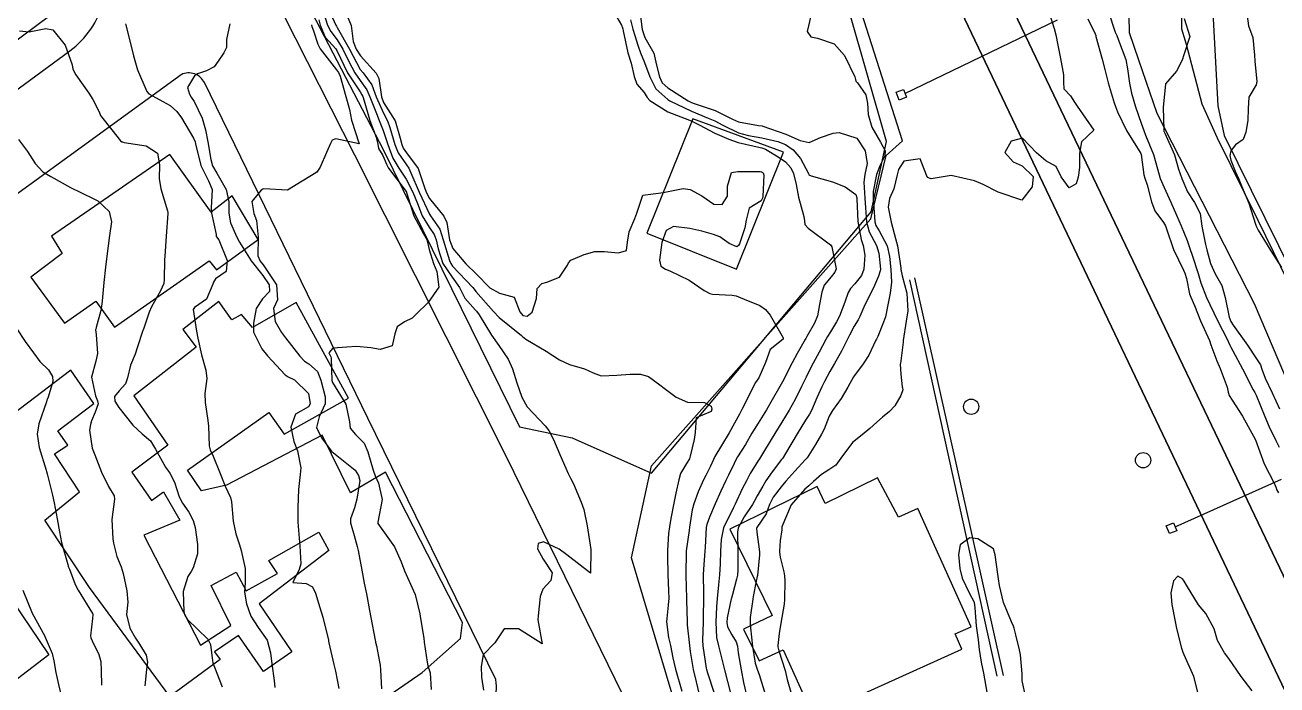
# Model space of a CAD drawing. Header units: metres. Extents: x 318500 to 325275, y 7408834 to 7428799.
# Drawn here: x 321625.1 to 321730.8, y 7423319.7 to 7423375.5 of the extents above; entities that cross this region are included whole.
import ezdxf

# ---------------------------------------------------------------- set-up
doc = ezdxf.new("R2010")
doc.units = ezdxf.units.M
doc.header["$MEASUREMENT"] = 0
for name, color, linetype in [('Canaleta de Drenagem', 151, 'Continuous'), ('Curvas de Nivel 1m', 11, 'Continuous'), ('Curvas de Nivel 5m', 15, 'Continuous'), ('Divisas', 45, 'Continuous'), ('Edificações', 30, 'Continuous'), ('Linha Férrea', 20, 'Continuous'), ('Postes', 20, 'Continuous'), ('Pórticos', 45, 'Continuous'), ('Subestação Elétrica', 143, 'Continuous'), ('Vias Primárias', 230, 'Continuous'), ('Vias Secundárias', 230, 'Continuous')]:
    doc.layers.add(name, color=color, linetype=linetype)

msp = doc.modelspace()

# ---------------------------------------------------------------- linework, layer by layer
at = {"layer": 'Canaleta de Drenagem'}
for points in [[(321707.21, 7423320.45), (321699.85, 7423353.95)], [(321700.22, 7423354.1), (321707.72, 7423320.51)]]:
    msp.add_lwpolyline(points, dxfattribs=at)
at = {"layer": 'Curvas de Nivel 1m', "flags": 128}
for points, elevation in [([(321650.36, 7423376.34), (321650.66, 7423375.45), (321650.93, 7423374.91), (321651.46, 7423374.2), (321651.96, 7423373.43), (321652.47, 7423372.39), (321652.95, 7423371.42), (321653.41, 7423370.77), (321653.98, 7423369.98), (321654.22, 7423369.41), (321654.78, 7423367.99), (321655.03, 7423367.4), (321655.36, 7423366.55), (321655.74, 7423365.38), (321656.16, 7423364.21), (321656.67, 7423363.37), (321657.31, 7423362.43), (321657.86, 7423361.35), (321658.25, 7423360.38), (321658.65, 7423359.35), (321659.25, 7423358.4), (321659.67, 7423357.76), (321659.82, 7423357.33), (321660, 7423356.56), (321660.41, 7423355.32), (321661.19, 7423354.16), (321661.79, 7423353.3), (321662.26, 7423352.39), (321663.16, 7423351.37), (321663.25, 7423351.28), (321663.46, 7423350.97), (321664.5, 7423349.27), (321665.12, 7423348.38), (321665.92, 7423347.25), (321666.28, 7423346.43), (321666.64, 7423345.24), (321667.06, 7423344.02), (321667.52, 7423343.22), (321669.03, 7423341.61), (321669.34, 7423341.2), (321669.75, 7423340.45), (321670.29, 7423339.19), (321670.98, 7423337.58), (321671.19, 7423337.18), (321671.43, 7423336.7), (321672.07, 7423335.16), (321672.3, 7423334.53), (321672.58, 7423333.16), (321672.89, 7423331.15), (321672.86, 7423329.15), (321670.88, 7423330.7), (321670.22, 7423331.19), (321668.9, 7423331.8), (321668.45, 7423331.66), (321668.4, 7423331.21), (321668.88, 7423330.34), (321669.62, 7423329.19), (321669.51, 7423328.53), (321668.85, 7423327.82), (321668.62, 7423327.2), (321668.46, 7423325.56), (321668.42, 7423325.21), (321668.78, 7423323.2), (321666.8, 7423324.45), (321665.58, 7423324.46), (321664.78, 7423323.26), (321663.79, 7423322.25), (321663.63, 7423321.27), (321663.66, 7423320.36), (321663.82, 7423319.27)], 773), ([(321650.78, 7423376.74), (321651.36, 7423375.44), (321651.41, 7423375.37), (321651.48, 7423375.25), (321652.5, 7423373.43), (321653.42, 7423371.72), (321653.66, 7423371.42), (321654.41, 7423370.4), (321654.77, 7423369.4), (321655.38, 7423368.01), (321655.73, 7423367.38), (321655.93, 7423366.82), (321656.33, 7423365.38), (321656.62, 7423364.66), (321657.32, 7423363.64), (321657.52, 7423363.36), (321657.69, 7423362.98), (321658.41, 7423361.35), (321659.26, 7423359.5), (321659.36, 7423359.34), (321660.14, 7423358.21), (321660.43, 7423357.32), (321660.95, 7423355.58), (321661.06, 7423355.31), (321661.21, 7423355.09), (321662.92, 7423353.28), (321663.03, 7423353.14), (321663.18, 7423352.95), (321664.68, 7423351.26), (321665.15, 7423350.77), (321667.03, 7423349.23), (321667.13, 7423349.15), (321667.41, 7423348.94), (321669.11, 7423347.91), (321670.25, 7423347.19), (321671.1, 7423346.8), (321672.36, 7423346.43), (321673.09, 7423346.07), (321673.78, 7423345.84), (321675.09, 7423345.89), (321676.22, 7423345.98), (321677.09, 7423345.97), (321677.77, 7423345.77), (321678.71, 7423345.08), (321679.08, 7423344.78), (321680.1, 7423344.02), (321681.06, 7423343.6), (321682.5, 7423343.59), (321683.05, 7423343.27), (321683.13, 7423343.02), (321683.05, 7423342.82), (321681.8, 7423342.27), (321681.71, 7423341.03), (321681.61, 7423340.44), (321681.29, 7423339.04), (321681.22, 7423338.81), (321680.99, 7423338.42), (321680.46, 7423337.57), (321680.32, 7423337.05), (321680.08, 7423335.92), (321679.9, 7423335.06), (321679.66, 7423333.79), (321679.53, 7423333.06), (321679.46, 7423332.51), (321679.36, 7423331.06), (321679.36, 7423330.59), (321679.4, 7423329.06), (321679.46, 7423327.67), (321679.48, 7423327.06), (321679.43, 7423326.46), (321679.28, 7423325.06), (321679.46, 7423323.73), (321679.62, 7423323.06), (321679.83, 7423322), (321680.04, 7423321.05), (321680.58, 7423319.19)], 772), ([(321652.31, 7423376.25), (321652.64, 7423375.43), (321652.81, 7423374.08), (321653.08, 7423373.42), (321653.44, 7423372.87), (321654.77, 7423371.4), (321654.98, 7423370.96), (321655.21, 7423369.39), (321655.39, 7423368.91), (321656.37, 7423367.38), (321656.8, 7423365.92), (321656.92, 7423365.37), (321657.04, 7423365.07), (321657.33, 7423364.67), (321658.31, 7423363.35), (321658.81, 7423361.83), (321658.98, 7423361.34), (321659.28, 7423360.81), (321660.47, 7423359.32), (321660.72, 7423358.78), (321660.97, 7423357.31), (321661.23, 7423356.58), (321662.34, 7423355.29), (321663.2, 7423354.45), (321664.37, 7423353.27), (321665.18, 7423352.8), (321666.41, 7423352.48), (321666.91, 7423351.23), (321667.16, 7423350.93), (321667.51, 7423350.87), (321667.94, 7423351.22), (321668.32, 7423352.36), (321668.35, 7423353.21), (321668.75, 7423353.64), (321669.19, 7423353.75), (321670.24, 7423354.15), (321670.92, 7423355.18), (321671.01, 7423355.38), (321671.22, 7423355.59), (321672.32, 7423356.07), (321673.23, 7423356.33), (321674.03, 7423356.34), (321675.23, 7423356.21), (321675.92, 7423356.43), (321675.99, 7423357.12), (321676.12, 7423357.99), (321676.6, 7423359.11), (321676.79, 7423359.58), (321677.29, 7423361.1), (321679.03, 7423361.33), (321679.29, 7423361.38), (321680.69, 7423361.66), (321681.3, 7423361.58), (321682.26, 7423361.04), (321683.28, 7423360.34), (321684, 7423360.29), (321684.43, 7423361), (321684.45, 7423361.86), (321684.77, 7423363), (321685.32, 7423363.1), (321687.2, 7423363.09), (321687.32, 7423363.05), (321687.38, 7423363.03), (321687.45, 7423362.97), (321687.51, 7423362.77), (321687.43, 7423360.97), (321687.4, 7423360.85), (321687.28, 7423360.6), (321686.27, 7423359.98), (321686.02, 7423358.98), (321685.9, 7423358.34), (321685.44, 7423356.99), (321685.38, 7423356.85), (321685.24, 7423356.72), (321684.57, 7423357), (321683.79, 7423357.56), (321683.25, 7423357.77), (321682.26, 7423358.04), (321681.25, 7423358.27), (321679.88, 7423358.44), (321679.25, 7423358.1), (321678.88, 7423357.08), (321678.7, 7423355.59), (321678.81, 7423355.08), (321679.21, 7423354.84), (321679.58, 7423354.7), (321681.19, 7423353.92), (321682.47, 7423353.03), (321682.94, 7423352.79), (321683.18, 7423352.74), (321684.83, 7423352.65), (321685.18, 7423352.58), (321685.85, 7423352.31), (321687.17, 7423351.77), (321687.64, 7423351.44), (321688.03, 7423350.96), (321689.13, 7423349.04), (321689.14, 7423348.94), (321688.03, 7423348.04), (321687.64, 7423346.96), (321687.09, 7423345.67), (321686.8, 7423345.26), (321686.64, 7423344.97), (321686.12, 7423343.92), (321685.65, 7423342.98), (321685.44, 7423342.59), (321685.03, 7423341.83), (321684.57, 7423341), (321683.94, 7423339.94), (321683.38, 7423339.01), (321683.25, 7423338.76), (321682.99, 7423338.21), (321682.6, 7423337.4), (321682.42, 7423337.03), (321681.97, 7423336.02), (321681.6, 7423335.03), (321681.45, 7423334.52), (321681.22, 7423333.04), (321681.19, 7423332.77), (321680.94, 7423331.04), (321680.94, 7423330.99), (321680.93, 7423329.04), (321680.93, 7423328.97), (321680.98, 7423327.04), (321680.98, 7423326.89), (321681.03, 7423325.04), (321681.04, 7423324.8), (321681.22, 7423323.04), (321681.29, 7423322.53), (321681.55, 7423321.03), (321681.8, 7423319.98), (321682.02, 7423319.03)], 771), ([(321677.03, 7423376.64), (321677.22, 7423375.1), (321677.47, 7423374.4), (321678.22, 7423373.09), (321678.44, 7423372.07), (321678.69, 7423371.08), (321678.93, 7423370.59), (321679.41, 7423370.16), (321681.13, 7423369.05), (321681.4, 7423368.91), (321681.61, 7423368.83), (321683.39, 7423368.25), (321684.87, 7423367.51), (321685.37, 7423367.28), (321687.05, 7423366.97), (321687.37, 7423366.94), (321687.41, 7423366.93), (321689.36, 7423366.25), (321690.58, 7423365.7), (321691.35, 7423365.54), (321692.3, 7423365.96), (321693.36, 7423366.32), (321693.86, 7423366.39), (321695.36, 7423365.9), (321696.08, 7423364.85), (321696.24, 7423363.76), (321696.05, 7423362.85), (321695.96, 7423362.2), (321696.04, 7423360.85), (321696.09, 7423360.03), (321696.17, 7423358.85), (321696.4, 7423357.99), (321697.03, 7423356.83), (321697.23, 7423356.19), (321697.35, 7423354.83), (321697.34, 7423354.7), (321697.2, 7423354.24), (321696.77, 7423353.25), (321696.55, 7423352.84), (321695.95, 7423351.63), (321695.62, 7423350.85), (321695.47, 7423350.55), (321695.15, 7423350.02), (321694.74, 7423349.27), (321694.54, 7423348.87), (321694.07, 7423347.92), (321693.49, 7423346.88), (321693.09, 7423346.19), (321692.64, 7423345.34), (321692.42, 7423344.9), (321691.99, 7423343.98), (321691.52, 7423342.91), (321691.36, 7423342.59), (321691.04, 7423342.07), (321690.31, 7423340.92), (321689.35, 7423339.28), (321689.15, 7423338.94), (321689.08, 7423338.85), (321689, 7423338.75), (321688.21, 7423337.73), (321687.68, 7423336.95), (321687.41, 7423336.51), (321686.95, 7423335.68), (321686.7, 7423335.21), (321686.56, 7423334.97), (321685.86, 7423333.91), (321685.35, 7423332.98), (321685.28, 7423332.62), (321685.3, 7423330.98), (321685.31, 7423329.41), (321685.28, 7423328.98), (321685.21, 7423328.64), (321684.85, 7423327.35), (321684.78, 7423327.06), (321684.76, 7423326.99), (321684.42, 7423325.39), (321684.38, 7423325), (321684.43, 7423324.62), (321684.8, 7423323.95), (321685.17, 7423323.36), (321685.27, 7423322.98), (321685.34, 7423322.42), (321685.59, 7423320.98), (321685.78, 7423319.93), (321686.01, 7423318.97)], 768), ([(321691.49, 7423376.23), (321691.17, 7423374.91), (321691.47, 7423374.48), (321692.03, 7423374.34), (321693.46, 7423373.88), (321694.33, 7423372.88), (321695.18, 7423371.1), (321695.24, 7423370.86), (321695.27, 7423370.72), (321695.42, 7423370.58), (321696.12, 7423369.56), (321696.25, 7423368.85), (321696.32, 7423367.91), (321696.64, 7423366.84), (321697.35, 7423365.58), (321697.76, 7423364.83), (321697.74, 7423364.42), (321697.33, 7423363.63), (321697.03, 7423362.83), (321696.73, 7423361.41), (321696.73, 7423360.84), (321696.85, 7423359.25), (321696.89, 7423358.84), (321696.97, 7423358.54), (321697.25, 7423358.08), (321697.92, 7423356.82), (321698.13, 7423355.92), (321698.24, 7423354.82), (321698.29, 7423353.73), (321698.18, 7423352.82), (321698.02, 7423351.97), (321697.77, 7423350.82), (321697.62, 7423350.36), (321697.13, 7423349.15), (321697.03, 7423348.93), (321696.98, 7423348.83), (321696.38, 7423347.57), (321695.9, 7423346.85), (321695.09, 7423345.75), (321694.59, 7423344.87), (321694.03, 7423343.91), (321693.3, 7423342.89), (321693.04, 7423342.43), (321692.59, 7423341.33), (321692.37, 7423340.9), (321691.88, 7423340.04), (321691.17, 7423338.91), (321691.09, 7423338.82), (321691, 7423338.73), (321690.13, 7423337.78), (321689.38, 7423336.93), (321688.96, 7423336.45), (321688.3, 7423335.59), (321688, 7423334.95), (321687.7, 7423334.18), (321686.92, 7423333.03), (321686.9, 7423332.96), (321686.91, 7423332.63), (321687.14, 7423330.96), (321687.15, 7423330.7), (321686.96, 7423328.96), (321686.95, 7423328.88), (321686.86, 7423328.48), (321686.62, 7423327.19), (321686.58, 7423326.96), (321686.36, 7423325.42), (321686.35, 7423324.97), (321686.39, 7423324.55), (321686.54, 7423322.96), (321686.77, 7423321.57), (321686.97, 7423320.96), (321687.11, 7423320.6), (321687.63, 7423318.95)], 767), ([(321711.54, 7423376.65), (321712.02, 7423375.18), (321712.16, 7423374.64), (321712.33, 7423373.77), (321712.56, 7423372.63), (321712.81, 7423371.25), (321712.81, 7423370.63), (321712.86, 7423370.08), (321713.41, 7423369.47), (321713.75, 7423368.96), (321713.96, 7423368.61), (321715.37, 7423366.59), (321714.35, 7423365.61), (321714.16, 7423364.61), (321714.16, 7423363.44), (321714.05, 7423362.61), (321713.89, 7423362.04), (321713.31, 7423361.7), (321712.62, 7423362.63), (321712.2, 7423363.51), (321711.33, 7423363.99), (321710.55, 7423364.66), (321709.36, 7423365.92), (321708.39, 7423365.65), (321707.86, 7423364.69), (321708.56, 7423363.91), (321709.33, 7423363.58), (321710.26, 7423362.66), (321710.18, 7423361.79), (321709.29, 7423360.67), (321707.3, 7423361.35), (321706.04, 7423361.99), (321705.31, 7423362.31), (321703.32, 7423362.75), (321701.63, 7423362.46), (321701.32, 7423362.58), (321701.25, 7423362.78), (321700.7, 7423364.15), (321699.33, 7423363.97), (321698.89, 7423363.25), (321698.77, 7423362.82), (321698.48, 7423361.64), (321698.12, 7423360.82), (321698.01, 7423360.09), (321698.25, 7423358.82), (321698.63, 7423357.43), (321698.8, 7423356.81), (321699.08, 7423354.94), (321699.09, 7423354.81), (321699.2, 7423354.28), (321699.58, 7423352.8), (321699.66, 7423351.3), (321699.59, 7423350.8), (321699.52, 7423350.44), (321699.29, 7423348.81), (321699.27, 7423348.66), (321699.11, 7423347.33), (321699.04, 7423346.88), (321699.03, 7423346.81), (321699.09, 7423345.98), (321699.19, 7423344.91), (321699.21, 7423344.81), (321699.24, 7423344.65), (321699.07, 7423344.17), (321698.57, 7423343.3), (321698.13, 7423342.82), (321697.54, 7423342.33), (321697.04, 7423341.91), (321696.47, 7423341.39), (321695.8, 7423340.85), (321695.01, 7423340.2), (321694, 7423338.88), (321693.6, 7423338.28), (321692.99, 7423337.9), (321692.38, 7423337.5), (321691.71, 7423336.9), (321691.32, 7423336.55), (321690.96, 7423336.26), (321689.82, 7423334.93), (321689.04, 7423333.06), (321689.03, 7423332.94), (321689.03, 7423332.83), (321688.9, 7423331.91), (321688.82, 7423331.01), (321688.82, 7423330.94), (321688.89, 7423330.51), (321689.2, 7423329.26), (321689.26, 7423328.93), (321689.29, 7423328.51), (321689.26, 7423326.93), (321689.23, 7423326.54), (321688.95, 7423324.94), (321688.8, 7423324.05), (321688.69, 7423323.04), (321688.69, 7423322.94), (321688.78, 7423322.59), (321689.31, 7423320.93), (321689.49, 7423320.19), (321689.84, 7423318.92)], 766), ([(321716.63, 7423376.58), (321717.19, 7423374.87), (321717.31, 7423374.57), (321717.47, 7423374.18), (321718.07, 7423372.56), (321718.23, 7423371.77), (321718.4, 7423370.56), (321718.57, 7423369.71), (321718.91, 7423368.55), (321719.38, 7423367.17), (321719.6, 7423366.54), (321719.75, 7423366.15), (321720.42, 7423364.52), (321720.63, 7423363.82), (321720.99, 7423362.51), (321721.31, 7423361.73), (321721.89, 7423360.5), (321722.37, 7423359.41), (321722.75, 7423358.5), (321723.25, 7423357.26), (321723.53, 7423356.49), (321723.69, 7423356.03), (321724.18, 7423354.48), (321724.43, 7423353.69), (321724.9, 7423352.46), (321725.18, 7423351.86), (321725.86, 7423350.45), (321726.64, 7423348.93), (321726.87, 7423348.43), (321726.95, 7423348.25), (321727.13, 7423347.93), (321727.93, 7423346.42), (321728.85, 7423344.65), (321728.97, 7423344.41), (321729.08, 7423344.19), (321729.82, 7423342.4), (321730.18, 7423341.53), (321730.76, 7423340.38), (321731.02, 7423339.8)], 764), ([(321723.02, 7423376.02), (321723.48, 7423374.49), (321722.99, 7423372.96), (321722.84, 7423372.5), (321722.35, 7423371.58), (321721.42, 7423370.51), (321721.25, 7423368.51), (321721.28, 7423366.6), (321721.3, 7423366.51), (321721.37, 7423366.32), (321722.18, 7423364.5), (321722.52, 7423363.3), (321722.8, 7423362.5), (321723.3, 7423361.38), (321723.88, 7423360.48), (321724.35, 7423359.54), (321724.51, 7423358.47), (321724.8, 7423356.91), (321724.93, 7423356.46), (321725.22, 7423355.31), (321725.62, 7423354.45), (321726.2, 7423353.45), (321726.48, 7423352.44), (321726.82, 7423350.78), (321726.96, 7423350.43), (321727.16, 7423350.11), (321728.36, 7423348.42), (321729.12, 7423347.26), (321729.46, 7423346.75), (321729.58, 7423346.4), (321729.86, 7423345.64), (321730.44, 7423344.39), (321731.06, 7423343.03)], 763), ([(321728.29, 7423376.43), (321728.45, 7423375.39), (321728.82, 7423374.42), (321728.95, 7423372.92), (321728.98, 7423372.42), (321729.15, 7423370.68), (321729.08, 7423370.41), (321728.46, 7423369.37), (321728.42, 7423368.42), (321728.39, 7423367.41), (321728.23, 7423366.42), (321728, 7423365.79), (321727.35, 7423365.34), (321726.95, 7423364.83), (321726.88, 7423364.44), (321726.95, 7423364.05), (321727.33, 7423363.11), (321727.64, 7423362.43), (321727.86, 7423361.88), (321728.46, 7423360.42), (321729.04, 7423358.65), (321729.12, 7423358.41), (321729.27, 7423358.14), (321730.33, 7423356.39), (321731.22, 7423354.98)], 762), ([(321624.63, 7423374.97), (321625.46, 7423374.89), (321626.87, 7423375.17), (321627.46, 7423375.05), (321628.5, 7423373.75), (321629.08, 7423372.09), (321629.15, 7423371.74), (321629.41, 7423371.25), (321630.5, 7423369.72), (321630.84, 7423369.17), (321631.37, 7423368.13), (321631.49, 7423367.83), (321631.56, 7423367.71), (321632.44, 7423366.61), (321633.17, 7423365.68), (321633.27, 7423365.61), (321633.34, 7423365.59), (321633.47, 7423365.55), (321635.34, 7423365.26), (321636.31, 7423364.63), (321636.46, 7423363.64), (321636.45, 7423362.5), (321636.59, 7423361.64), (321637.13, 7423359.76), (321637.16, 7423359.63), (321637.16, 7423359.53), (321637.02, 7423357.63), (321636.91, 7423355.94), (321636.9, 7423355.63), (321636.85, 7423353.97), (321636.82, 7423353.64), (321636.55, 7423353.02), (321635.78, 7423351.65), (321635.59, 7423351.22), (321635.13, 7423349.85), (321635.08, 7423349.71), (321635.06, 7423349.66), (321634.58, 7423348.19), (321634.41, 7423347.67), (321634.03, 7423346.73), (321633.76, 7423345.67), (321633.59, 7423345.15), (321633.06, 7423344.57), (321632.66, 7423344.08), (321632.7, 7423343.69), (321633.04, 7423343.14), (321634.21, 7423341.67), (321635.01, 7423340.92), (321635.7, 7423340.34), (321636.12, 7423339.64), (321636.98, 7423338.12), (321637.33, 7423337.62), (321637.73, 7423336.84), (321638.14, 7423335.61), (321638.4, 7423335.08), (321638.93, 7423334.32), (321639.31, 7423333.6), (321639.48, 7423333.02), (321639.68, 7423331.59), (321639.67, 7423330.8), (321639.32, 7423329.6), (321639.14, 7423329.31), (321638.85, 7423328.87), (321638.47, 7423327.61), (321638.53, 7423325.88), (321638.61, 7423325.6), (321638.81, 7423325.28), (321640.55, 7423323.58), (321640.78, 7423323.13), (321640.93, 7423321.75), (321640.98, 7423321.58), (321641.12, 7423321.21), (321641.77, 7423319.56)], 778), ([(321633.58, 7423375.56), (321634.06, 7423373.67), (321634.26, 7423372.85), (321634.62, 7423371.67), (321635.39, 7423369.85), (321635.56, 7423369.66), (321636.74, 7423369), (321637.38, 7423368.67), (321637.93, 7423368.17), (321638.31, 7423367.62), (321639.34, 7423365.92), (321639.48, 7423365.6), (321639.52, 7423365.42), (321639.96, 7423363.59), (321640.6, 7423362.29), (321640.9, 7423361.58), (321640.84, 7423360.01), (321640.85, 7423359.58), (321641.24, 7423357.76), (321641.26, 7423357.6), (321641.28, 7423357.58), (321641.49, 7423357.32), (321642.18, 7423355.57), (321642.11, 7423354.65), (321641.19, 7423354.03), (321641.02, 7423353.74), (321640.98, 7423353.58), (321640.44, 7423352.31), (321639.43, 7423351.6), (321639.32, 7423351.44), (321639.6, 7423349.6), (321639.69, 7423349.02), (321640.02, 7423347.59), (321640.37, 7423346.3), (321640.45, 7423345.59), (321640.3, 7423344.35), (321640.32, 7423343.59), (321640.56, 7423342.05), (321640.61, 7423341.58), (321640.67, 7423339.92), (321640.75, 7423339.58), (321640.99, 7423339.04), (321641.59, 7423337.57), (321642, 7423336.51), (321642.47, 7423335.56), (321642.56, 7423335.18), (321642.69, 7423333.55), (321642.9, 7423332.49), (321643.21, 7423331.55), (321643.36, 7423331.06), (321643.71, 7423329.54), (321643.69, 7423328.38), (321643.64, 7423327.54), (321643.8, 7423326.56), (321644.18, 7423325.53), (321644.8, 7423324.58), (321645.57, 7423323.51), (321645.84, 7423322.44), (321645.94, 7423321.51), (321646.15, 7423320.1), (321646.21, 7423319.51)], 777), ([(321642.4, 7423375.57), (321642.13, 7423374.24), (321642.12, 7423373.57), (321641.91, 7423373.11), (321641.43, 7423372.4), (321641.07, 7423371.94), (321640.43, 7423371.59), (321639.68, 7423371.34), (321639.41, 7423371.18), (321638.82, 7423370.18), (321639, 7423369.61), (321639.15, 7423369.37), (321639.38, 7423369.01), (321640.08, 7423367.59), (321640.34, 7423366.61), (321640.56, 7423365.59), (321640.8, 7423364.11), (321640.94, 7423363.58), (321641.31, 7423362.95), (321642.09, 7423361.57), (321642.32, 7423360.52), (321642.32, 7423359.56), (321642.45, 7423358.76), (321643, 7423357.55), (321643.23, 7423357.13), (321644.21, 7423355.54), (321645.19, 7423354.31), (321645.74, 7423353.51), (321645.75, 7423352.94), (321645.17, 7423352.34), (321644.62, 7423351.53), (321644.41, 7423350.27), (321644.41, 7423349.53), (321645.11, 7423348.1), (321645.59, 7423347.52), (321647.08, 7423345.91), (321647.33, 7423345.74), (321647.86, 7423345.49), (321649.06, 7423344.33), (321649.19, 7423343.47), (321649.05, 7423343.22), (321647.94, 7423342.59), (321647.56, 7423341.49), (321647.8, 7423340.28), (321648.12, 7423339.48), (321648.39, 7423338.07), (321648.35, 7423337.48), (321648.21, 7423336.22), (321648.18, 7423335.48), (321648.15, 7423334.7), (321648.16, 7423333.48), (321648.26, 7423332.12), (321648.31, 7423331.48), (321648.39, 7423329.96), (321648.25, 7423329.48), (321647.72, 7423328.36), (321648.85, 7423328.3), (321649.39, 7423328.01), (321649.63, 7423327.46), (321650.01, 7423326.27), (321650.26, 7423325.45), (321650.73, 7423323.49), (321650.74, 7423323.44), (321650.75, 7423323.41), (321650.78, 7423323.28), (321651.18, 7423321.44), (321651.32, 7423320.87), (321651.6, 7423319.43)], 776), ([(321649.92, 7423375.91), (321650.03, 7423375.46), (321650.46, 7423374.45), (321651.35, 7423373.44), (321651.45, 7423373.3), (321652.35, 7423371.43), (321653.4, 7423369.82), (321653.56, 7423369.58), (321653.63, 7423369.42), (321653.74, 7423369.07), (321654.24, 7423367.41), (321654.77, 7423365.98), (321654.9, 7423365.4), (321654.97, 7423365.03), (321655.33, 7423364.44), (321655.64, 7423363.71), (321655.82, 7423363.38), (321657.29, 7423361.41), (321657.32, 7423361.36), (321657.34, 7423361.31), (321657.95, 7423359.35), (321658.76, 7423357.83), (321659.04, 7423357.34), (321659.23, 7423356.5), (321659.61, 7423355.33), (321659.9, 7423354.63), (321660.05, 7423353.33), (321659.17, 7423352.01), (321658.81, 7423351.7), (321658.44, 7423351.35), (321657.81, 7423350.7), (321657.15, 7423350.38), (321656.54, 7423349.97), (321656.34, 7423349.37), (321656.12, 7423348.37), (321655.11, 7423348.05), (321654.32, 7423348.19), (321653.11, 7423348.31), (321652.28, 7423348.26), (321651.11, 7423348.16), (321650.78, 7423347.77), (321650.94, 7423347.44), (321650.97, 7423347.32), (321651.03, 7423345.44), (321651.08, 7423345.26), (321652.21, 7423343.43), (321652.52, 7423341.94), (321652.57, 7423341.42), (321653.01, 7423340.86), (321653.75, 7423340.15), (321654.06, 7423339.4), (321654.5, 7423337.87), (321654.69, 7423337.39), (321654.96, 7423336.77), (321655.28, 7423335.38), (321654.92, 7423333.46), (321654.91, 7423333.39), (321654.92, 7423333.36), (321656.3, 7423331.37), (321656.87, 7423330.11), (321657.15, 7423329.36), (321657.42, 7423328.78), (321658.05, 7423327.35), (321658.45, 7423325.71), (321658.52, 7423325.34), (321658.79, 7423323.68), (321658.83, 7423323.34), (321659.06, 7423321.63), (321659.14, 7423321.33), (321659.34, 7423320.74), (321659.4, 7423319.33)], 774), ([(321676.26, 7423375.89), (321676.45, 7423375.12), (321676.88, 7423373.69), (321677.09, 7423373.11), (321677.44, 7423372.29), (321677.89, 7423371.09), (321678.4, 7423370.07), (321679.4, 7423369.17), (321679.58, 7423369.07), (321681.39, 7423368.18), (321682.81, 7423367.6), (321683.38, 7423367.37), (321684.05, 7423367.01), (321685.36, 7423366.35), (321686.21, 7423366.12), (321687.35, 7423365.94), (321688.68, 7423365.62), (321689.35, 7423365.36), (321689.99, 7423364.93), (321690.6, 7423364.18), (321691.27, 7423362.91), (321691.32, 7423362.82), (321691.5, 7423362.72), (321693.31, 7423362.23), (321694.38, 7423361.8), (321695.29, 7423361.15), (321695.35, 7423360.86), (321695.35, 7423360.79), (321695.46, 7423358.86), (321695.73, 7423357.34), (321695.89, 7423356.85), (321696.04, 7423356.03), (321695.95, 7423354.85), (321695.75, 7423354.31), (321695.19, 7423353.61), (321694.83, 7423353.22), (321694.63, 7423352.87), (321694.35, 7423352.05), (321693.89, 7423350.88), (321693.65, 7423350.38), (321693.14, 7423349.54), (321692.89, 7423349.14), (321692.75, 7423348.89), (321692.19, 7423347.83), (321691.68, 7423346.9), (321691.49, 7423346.52), (321691.09, 7423345.72), (321690.7, 7423344.92), (321690.15, 7423343.84), (321689.65, 7423342.93), (321689.03, 7423341.91), (321688.44, 7423340.95), (321687.57, 7423339.53), (321687.22, 7423338.97), (321687.13, 7423338.83), (321686.99, 7423338.62), (321686.36, 7423337.58), (321686.03, 7423336.97), (321685.67, 7423336.27), (321685.09, 7423334.99), (321684.94, 7423334.71), (321684.1, 7423333), (321683.91, 7423332), (321683.86, 7423331.01), (321683.82, 7423329.94), (321683.75, 7423329.01), (321683.68, 7423328.18), (321683.58, 7423327.01), (321683.52, 7423326.32), (321683.44, 7423325.01), (321683.51, 7423323.72), (321683.68, 7423323.01), (321684, 7423321.77), (321684.18, 7423321), (321684.69, 7423319.03)], 769), ([(321624.57, 7423365.8), (321625.32, 7423364.77), (321625.95, 7423363.78), (321626.61, 7423363.07), (321627.3, 7423362.66), (321628.96, 7423361.74), (321629.29, 7423361.58), (321629.55, 7423361.47), (321631.27, 7423360.62), (321632.22, 7423359.7), (321632.41, 7423358.85), (321632.25, 7423357.69), (321632.12, 7423356.8), (321631.98, 7423355.7), (321631.9, 7423355), (321631.76, 7423353.7), (321631.63, 7423352.17), (321631.58, 7423351.7), (321631.52, 7423351.34), (321631.13, 7423349.91), (321631.08, 7423349.76), (321631.07, 7423349.71), (321631.12, 7423349.33), (321631.23, 7423347.71), (321631.09, 7423347.07), (321630.72, 7423345.72), (321631.06, 7423344.13), (321631.22, 7423343.71), (321631.29, 7423343.47), (321631.04, 7423342.77), (321630.72, 7423342.02), (321630.63, 7423341.72), (321630.54, 7423341.24), (321630.78, 7423339.71), (321630.99, 7423339.16), (321631.58, 7423337.7), (321632.16, 7423336.48), (321632.64, 7423335.68), (321632.66, 7423335.41), (321632.45, 7423333.69), (321632.52, 7423332.06), (321632.57, 7423331.68), (321632.87, 7423330.58), (321633.24, 7423329.68), (321633.41, 7423329.12), (321633.72, 7423327.67), (321633.78, 7423326.72), (321633.68, 7423325.67), (321633.95, 7423324.51), (321634.44, 7423323.66), (321634.78, 7423323.17), (321635.35, 7423322.23), (321635.44, 7423321.65), (321635.37, 7423321.03), (321635.22, 7423319.65)], 779), ([(321624.91, 7423327.72), (321625.71, 7423325.78), (321626.78, 7423323.84), (321626.82, 7423323.76), (321627.39, 7423322.38), (321627.55, 7423321.75), (321627.72, 7423320.77), (321627.94, 7423319.74), (321628.32, 7423318.12)], 781)]:
    msp.add_lwpolyline(points, dxfattribs=dict(at, elevation=elevation))
at = {"layer": 'Curvas de Nivel 5m', "flags": 128}
for points, elevation in [([(321674.5, 7423377.14), (321675.48, 7423375.44), (321675.58, 7423375.22), (321675.6, 7423375.13), (321675.64, 7423374.97), (321676.03, 7423373.12), (321676.3, 7423372.25), (321676.57, 7423371.11), (321676.77, 7423370.47), (321677.41, 7423369.76), (321677.66, 7423369.35), (321677.87, 7423369.09), (321679.39, 7423368.12), (321680.85, 7423367.58), (321681.38, 7423367.38), (321682.05, 7423367.04), (321683.36, 7423366.32), (321684.54, 7423365.81), (321685.35, 7423365.54), (321687.21, 7423365.11), (321687.34, 7423365.08), (321687.65, 7423364.97), (321688.72, 7423364.34), (321689.33, 7423363.92), (321689.79, 7423363.4), (321690.02, 7423362.93), (321690.24, 7423361.99), (321690.44, 7423360.92), (321690.89, 7423359.29), (321690.93, 7423358.91), (321690.96, 7423358.62), (321691.25, 7423358.31), (321693.14, 7423356.89), (321693.24, 7423356.74), (321693.63, 7423354.88), (321693.51, 7423354.58), (321693.2, 7423354.2), (321692.61, 7423353.48), (321692.4, 7423352.9), (321692.21, 7423351.86), (321692.03, 7423350.9), (321691.78, 7423350.28), (321691.13, 7423349.14), (321691.05, 7423348.99), (321691, 7423348.91), (321690.33, 7423347.71), (321689.91, 7423346.93), (321689.08, 7423345.32), (321688.87, 7423344.94), (321688.21, 7423343.81), (321687.72, 7423342.96), (321687.03, 7423341.84), (321686.69, 7423341.3), (321686.5, 7423340.98), (321685.95, 7423340.04), (321685.29, 7423338.99), (321685.18, 7423338.8), (321684.99, 7423338.42), (321684.52, 7423337.45), (321684.3, 7423337), (321683.88, 7423336.09), (321683.41, 7423335.01), (321682.93, 7423333.88), (321682.69, 7423333.26), (321682.65, 7423333.02), (321682.56, 7423331.36), (321682.53, 7423331.02), (321682.4, 7423329.5), (321682.38, 7423329.02), (321682.4, 7423327.47), (321682.4, 7423327.02), (321682.39, 7423325.46), (321682.38, 7423325.02), (321682.33, 7423323.49), (321682.36, 7423323.02), (321682.65, 7423321.13), (321682.67, 7423321.02), (321682.76, 7423320.75), (321683.32, 7423319.01)], 770), ([(321649.31, 7423375.47), (321649.33, 7423375.34), (321649.47, 7423374.98), (321649.84, 7423373.85), (321650.04, 7423373.46), (321651.42, 7423371.67), (321651.57, 7423371.44), (321651.73, 7423371.13), (321652.2, 7423369.43), (321652.5, 7423368.32), (321652.67, 7423367.43), (321653.34, 7423365.42), (321651.35, 7423365.85), (321651.06, 7423365.73), (321650.92, 7423365.45), (321650.58, 7423364.7), (321650.04, 7423363.46), (321649.75, 7423363.03), (321649.31, 7423362.75), (321648.51, 7423362.27), (321647.29, 7423361.5), (321645.29, 7423361.63), (321645.2, 7423361.61), (321645.06, 7423361.52), (321644.26, 7423360.55), (321644.44, 7423359.53), (321644.66, 7423358.94), (321644.79, 7423357.53), (321644.76, 7423355.98), (321644.96, 7423355.52), (321645.21, 7423355.2), (321646.35, 7423353.51), (321646.42, 7423352.25), (321646.09, 7423351.51), (321646.23, 7423350.42), (321646.78, 7423349.5), (321647.12, 7423349.04), (321648.31, 7423347.48), (321648.7, 7423347.08), (321649.09, 7423346.85), (321649.81, 7423346.19), (321650.08, 7423345.45), (321650.45, 7423344.06), (321650.45, 7423343.45), (321649.94, 7423342.36), (321649.73, 7423341.46), (321650.14, 7423340.58), (321651, 7423339.47), (321651.03, 7423339.44), (321652.98, 7423337.85), (321653.28, 7423337.42), (321653.38, 7423337), (321653.12, 7423335.42), (321652.93, 7423334.69), (321652.6, 7423333.74), (321652.6, 7423333.42), (321652.9, 7423332.34), (321653.16, 7423331.42), (321653.24, 7423331.06), (321653.55, 7423329.41), (321653.75, 7423328.31), (321653.94, 7423327.4), (321654.21, 7423326.01), (321654.32, 7423325.4), (321654.68, 7423323.49), (321654.7, 7423323.39), (321654.71, 7423323.33), (321654.78, 7423323.02), (321655.06, 7423321.68), (321655.11, 7423321.38), (321655.14, 7423321), (321655.22, 7423319.38)], 775), ([(321714.88, 7423375.98), (321715.48, 7423374.71), (321715.54, 7423374.59), (321715.56, 7423374.5), (321716.09, 7423372.58), (321716.3, 7423371.72), (321716.58, 7423370.58), (321717.09, 7423368.88), (321717.21, 7423368.57), (321717.39, 7423368.12), (321718.13, 7423366.56), (321719.34, 7423364.62), (321719.37, 7423364.54), (321719.61, 7423362.82), (321719.68, 7423362.53), (321719.88, 7423361.97), (321720.25, 7423360.53), (321720.53, 7423359.78), (321721.27, 7423358.77), (321721.43, 7423358.51), (321721.51, 7423358.26), (321722.11, 7423356.5), (321722.96, 7423354.75), (321723.08, 7423354.49), (321723.21, 7423354.04), (321723.47, 7423352.77), (321723.57, 7423352.48), (321723.89, 7423351.77), (321724.4, 7423350.47), (321725.14, 7423348.81), (321725.27, 7423348.46), (321725.76, 7423347.09), (321726.04, 7423346.45), (321726.65, 7423344.87), (321726.73, 7423344.44), (321726.8, 7423344.16), (321727.07, 7423343.77), (321727.93, 7423342.42), (321729.03, 7423340.41), (321729.76, 7423338.4), (321730.6, 7423336.76), (321730.77, 7423336.38), (321730.82, 7423336.23), (321730.97, 7423335.94)], 765), ([(321624.41, 7423349.8), (321625.11, 7423348.74), (321625.83, 7423347.78), (321626.36, 7423347.04), (321627.09, 7423346.33), (321627.43, 7423345.76), (321627.47, 7423345.36), (321627.05, 7423344.02), (321626.97, 7423343.84), (321626.95, 7423343.76), (321626.91, 7423343.62), (321626.27, 7423341.77), (321626.13, 7423340.89), (321626.29, 7423339.77), (321626.88, 7423337.85), (321626.91, 7423337.76), (321626.97, 7423337.56), (321627.44, 7423335.76), (321627.57, 7423335.11), (321627.82, 7423333.75), (321628.01, 7423332.64), (321628.2, 7423331.75), (321628.72, 7423329.89), (321628.76, 7423329.74), (321628.79, 7423329.67), (321628.86, 7423329.5), (321629.33, 7423328.21), (321629.59, 7423327.72), (321630.81, 7423325.76), (321630.83, 7423325.71), (321630.84, 7423325.68), (321630.8, 7423325.33), (321630.63, 7423323.86), (321630.66, 7423323.71), (321630.78, 7423323.43), (321631.35, 7423322.29), (321631.52, 7423321.7), (321631.54, 7423320.91), (321631.57, 7423319.7)], 780), ([(321709.63, 7423318.66), (321709.34, 7423320.07), (321709.33, 7423320.66), (321709.18, 7423322.27), (321709.11, 7423322.67), (321708.8, 7423323.94), (321708.65, 7423324.51), (321708.6, 7423324.67), (321708.44, 7423325.05), (321707.75, 7423326.69), (321707.42, 7423328.13), (321707.32, 7423328.69), (321707.26, 7423329.08), (321707.05, 7423330.7), (321706.9, 7423331.22), (321705.58, 7423332.05), (321704.91, 7423332.13), (321704.09, 7423331.55), (321703.95, 7423330.74), (321704.07, 7423329.54), (321704.27, 7423328.74), (321704.85, 7423327.51), (321705.27, 7423326.72), (321705.33, 7423326.22), (321705.43, 7423324.72), (321705.6, 7423323.52), (321705.69, 7423322.72), (321705.86, 7423321.63), (321706.06, 7423320.71), (321706.34, 7423319.1)], 765), ([(321728.74, 7423319.23), (321727.81, 7423320.42), (321726.78, 7423321.95), (321726.41, 7423322.44), (321725.82, 7423323.47), (321725.53, 7423324.45), (321724.83, 7423325.75), (321724.22, 7423326.47), (321723.2, 7423328.15), (321723.01, 7423328.49), (321722.96, 7423328.58), (321722.87, 7423328.68), (321722.47, 7423328.9), (321722.1, 7423328.5), (321721.87, 7423327.49), (321721.97, 7423326.5), (321722.24, 7423325.08), (321722.37, 7423324.49), (321722.79, 7423322.83), (321722.87, 7423322.57), (321722.9, 7423322.49), (321722.99, 7423322.29), (321723.81, 7423320.47), (321724.14, 7423319.07)], 765)]:
    msp.add_lwpolyline(points, dxfattribs=dict(at, elevation=elevation))
at = {"layer": 'Divisas'}
for points in [[(321798.41, 7423062.12), (321777.13, 7423107.46), (321757.65, 7423149.34), (321734.11, 7423197.35), (321731.83, 7423201.67), (321730.17, 7423202.53), (321719.95, 7423225.17), (321702, 7423262.16), (321706.36, 7423264.28), (321696.33, 7423275.47), (321685.77, 7423301.16), (321683.28, 7423307.14), (321676.34, 7423330.45), (321678.01, 7423338.24), (321696.54, 7423359.08), (321697.83, 7423364.45), (321699.23, 7423365.67), (321692.28, 7423387.4), (321689.97, 7423395.24), (321681.85, 7423415), (321668.74, 7423442.63), (321661.97, 7423449.81), (321636.77, 7423502.24), (321629.59, 7423518.06)], [(321699.98, 7423500), (321712.67, 7423468.35), (321723.8, 7423432.87), (321724.41, 7423395.49), (321725.85, 7423368.65), (321726.38, 7423366.14), (321737.84, 7423342.93), (321743.54, 7423327.11), (321746.1, 7423320.61), (321751.9, 7423311.47), (321754.99, 7423306.87), (321762.06, 7423289.76), (321785.98, 7423238.98), (321793.16, 7423219.55), (321800.72, 7423203.22), (321815.25, 7423176.27), (321835.72, 7423152.5), (321873.04, 7423110.79), (321868.8, 7423088.3), (321867.01, 7423069.92), (321867.8, 7423064.36), (321869.12, 7423060.6)]]:
    msp.add_lwpolyline(points, dxfattribs=at)
at = {"layer": 'Edificações'}
for points in [[(321587.67, 7423346.87), (321630.84, 7423379.01), (321625.44, 7423389.01), (321610.95, 7423414.71)], [(321649.19, 7423314.24), (321658.66, 7423320.77), (321661.88, 7423323.63), (321662.06, 7423325), (321655.54, 7423337.68), (321652.6, 7423335.94), (321650.21, 7423340.81), (321642.13, 7423336.58), (321640.02, 7423336.12), (321638.82, 7423337.87), (321645.71, 7423342.73), (321647, 7423340.91), (321652.42, 7423343.94), (321648.01, 7423352.02), (321644.32, 7423349.91), (321643.4, 7423351.01), (321642.58, 7423350.56), (321641.48, 7423352.12), (321638.44, 7423349.73), (321639.55, 7423348.26), (321634.31, 7423344.13), (321637.17, 7423339.98), (321634.13, 7423337.69), (321635.79, 7423335.3), (321636.8, 7423336.03), (321638.18, 7423333.65), (321635.14, 7423332.36), (321639.92, 7423323.08), (321642.49, 7423324.73), (321640.84, 7423328.13), (321642.95, 7423329.23), (321643.78, 7423327.67), (321646.44, 7423329.14), (321645.71, 7423330.24), (321649.93, 7423332.63), (321650.76, 7423331.07), (321644.88, 7423326.57), (321647.64, 7423322.52), (321645.25, 7423320.86), (321643.14, 7423323.89), (321641.12, 7423322.52), (321641.58, 7423321.87), (321637.35, 7423318.75), (321630.55, 7423327.95), (321626.78, 7423333.65), (321629.72, 7423336.03), (321627.61, 7423339.25), (321628.71, 7423339.98), (321627.88, 7423341.17), (321630.91, 7423343.48), (321628.98, 7423346.32), (321621.63, 7423340.72)], [(321624.01, 7423326.84), (321627.13, 7423322.25), (321622.63, 7423318.85)]]:
    msp.add_lwpolyline(points, dxfattribs=at)
for points in [[(321644.79, 7423357.35), (321642.59, 7423361.03), (321640.84, 7423359.65), (321637.35, 7423364.52), (321627.33, 7423357.64), (321628.25, 7423356.17), (321625.59, 7423354.15), (321628.44, 7423350.29), (321631.1, 7423352.13), (321632.66, 7423349.93), (321640.65, 7423355.53), (321641.29, 7423354.78)], [(321697.11, 7423337.2), (321692.7, 7423335.05), (321692.01, 7423336.48), (321684.64, 7423332.89), (321688.2, 7423325.59), (321685.8, 7423324.42), (321687.1, 7423321.76), (321689.15, 7423322.68), (321692.57, 7423315.07), (321695.73, 7423316.49), (321694.83, 7423318.5), (321704.24, 7423322.73), (321703.66, 7423324.02), (321705.01, 7423324.62), (321700.52, 7423334.63), (321698.88, 7423333.89)]]:
    msp.add_lwpolyline(points, close=True, dxfattribs=at)
at = {"layer": 'Linha Férrea'}
for points in [[(321625.18, 7423540.48), (321646.79, 7423496.96), (321893.02, 7422980.6), (321927.57, 7422912.57), (321960.07, 7422844.09), (321960.07, 7422844.09), (322054.8, 7422642.25, -0.028698), (322111.17, 7422494.25), (322140.25, 7422392.29, 0.177815), (322346.49, 7422099.02)], [(322346.49, 7422099.02, -0.177815), (322140.25, 7422392.29), (322111.17, 7422494.25, 0.028698), (322054.8, 7422642.25), (321960.07, 7422844.09), (321960.07, 7422844.09), (321927.57, 7422912.57), (321893.02, 7422980.6), (321646.79, 7423496.96), (321625.18, 7423540.48, -0.08675)], [(321634.29, 7423531.03), (321649.19, 7423501.21), (321891.51, 7422993.32), (321931.64, 7422913.12), (321963.22, 7422846.71), (322059.23, 7422642.56), (322059.23, 7422642.56, -0.026965), (322115.31, 7422495.11), (322143.83, 7422393.25, 0.177055), (322348.62, 7422102.06)], [(322348.62, 7422102.06, -0.177055), (322143.83, 7422393.25), (322115.31, 7422495.11, 0.026965), (322059.23, 7422642.56), (322059.23, 7422642.56), (321963.22, 7422846.71), (321931.64, 7422913.12), (321891.51, 7422993.32), (321649.19, 7423501.21), (321634.29, 7423531.03, -0.065289)]]:
    msp.add_lwpolyline(points, format="xyb", dxfattribs=at)
at = {"layer": 'Postes'}
for centre in [(321705.02, 7423343.22), (321719.54, 7423338.7)]:
    msp.add_circle(centre, 0.645, dxfattribs=at)
at = {"layer": 'Pórticos'}
for points in [[(321699.43, 7423369.69), (321712.31, 7423375.91)], [(321722.25, 7423333.08), (321731.23, 7423337.09)]]:
    msp.add_lwpolyline(points, dxfattribs=at)
for points in [[(321698.95, 7423369.12), (321698.68, 7423369.78), (321699.3, 7423370.03), (321699.56, 7423369.36)], [(321721.77, 7423332.5), (321721.5, 7423333.17), (321722.12, 7423333.41), (321722.38, 7423332.74)]]:
    msp.add_lwpolyline(points, close=True, dxfattribs=at)
at = {"layer": 'Subestação Elétrica'}
for points in [[(321580.92, 7423490.95), (321583.62, 7423484), (321584.66, 7423484.34), (321588.58, 7423473.84), (321587.31, 7423473.5), (321598.51, 7423451.54), (321619.53, 7423429.94), (321631.06, 7423411.67), (321655.38, 7423364.88), (321666.88, 7423341.52), (321671.33, 7423340.59), (321678.01, 7423337.62), (321696.57, 7423359.69), (321697.86, 7423365.62), (321688.41, 7423398.67), (321667.43, 7423441.37), (321659.27, 7423449.16), (321634.94, 7423500), (321625.56, 7423520.36), (321617.37, 7423538.98), (321575.87, 7423519.54), (321578.88, 7423506.85), (321584.4, 7423492.45)], [(321681.51, 7423367.55), (321677.63, 7423357.87), (321685.21, 7423354.84), (321689.17, 7423364.73)]]:
    msp.add_lwpolyline(points, close=True, dxfattribs=at)
at = {"layer": 'Vias Primárias'}
for points in [[(323715.64, 7420145.55, 0), (323709.04, 7420132.94)], [(323831.09, 7420001.79, 0), (323833.84, 7420008.44, 0.220888)], [(321618.88, 7423365.93), (321628.89, 7423373.29, 0.167631), (321631.73, 7423377.41, 0.169806), (321631.24, 7423385.04), (321623.7, 7423399.85)]]:
    msp.add_lwpolyline(points, format="xyb", dxfattribs=at)
msp.add_lwpolyline([(321725.72, 7423205.03), (321707.52, 7423244.55), (321694.87, 7423274.26), (321687.3, 7423291.9), (321686.59, 7423293.67), (321685.25, 7423299.17), (321684.24, 7423301.19), (321679.85, 7423310.19), (321665.81, 7423338.94), (321652.96, 7423364.47), (321642.98, 7423384.2), (321630.44, 7423408.4), (321626.18, 7423416.35), (321621.92, 7423422.97)], dxfattribs=at)
msp.add_lwpolyline([(321485.76, 7423256.95), (321511.33, 7423221.18), (321514.3, 7423217.65, 0.234149), (321520.07, 7423215.14), (321557.11, 7423241.11), (321601.02, 7423272.08), (321645.98, 7423304.22), (321663.38, 7423316.53, 0.290391), (321664.87, 7423320.17), (321654.06, 7423342.25), (321640.26, 7423370.6, 0.415949), (321638.3, 7423371.27), (321615.83, 7423354.95), (321592.1, 7423337.43), (321571.72, 7423322.94), (321546.49, 7423304.34), (321523.87, 7423288.17), (321499.47, 7423270.23), (321486.38, 7423260.41, 0.393488)], format="xyb", close=True, dxfattribs=at)
at = {"layer": 'Vias Secundárias'}
for points in [[(321790.71, 7423224.49), (321779.6, 7423250.49), (321766.2, 7423277.91), (321756.96, 7423298.15), (321752.09, 7423308.68), (321749.07, 7423313.79), (321745.14, 7423320.48), (321741.85, 7423328.9), (321738.44, 7423338.21), (321735.02, 7423347.14), (321729.25, 7423358.96), (321725.83, 7423365.91), (321724.52, 7423368.79), (321723.21, 7423373.81), (321722.82, 7423375.12), (321722.42, 7423402.13), (321722.03, 7423417.12), (321721.24, 7423428.81), (321720.4, 7423434.32), (321719.14, 7423439.58), (321714.81, 7423454), (321706.8, 7423478.95), (321698.92, 7423500)], [(321718.12, 7423387.05), (321718.37, 7423374.83), (321719.15, 7423372.52), (321720.69, 7423368.03), (321728.92, 7423351.94), (321732.52, 7423343.46), (321736.26, 7423333.8), (321738.96, 7423326.48), (321742.7, 7423318.22), (321747.32, 7423310), (321751.69, 7423301.91), (321757.74, 7423288.14), (321762.62, 7423277.74), (321770.2, 7423261.25), (321772.9, 7423255.86), (321775.47, 7423250.59), (321783.97, 7423232.7), (321787.83, 7423222.04), (321791.05, 7423213.53)]]:
    msp.add_lwpolyline(points, dxfattribs=at)

doc.saveas('drawing.dxf')
